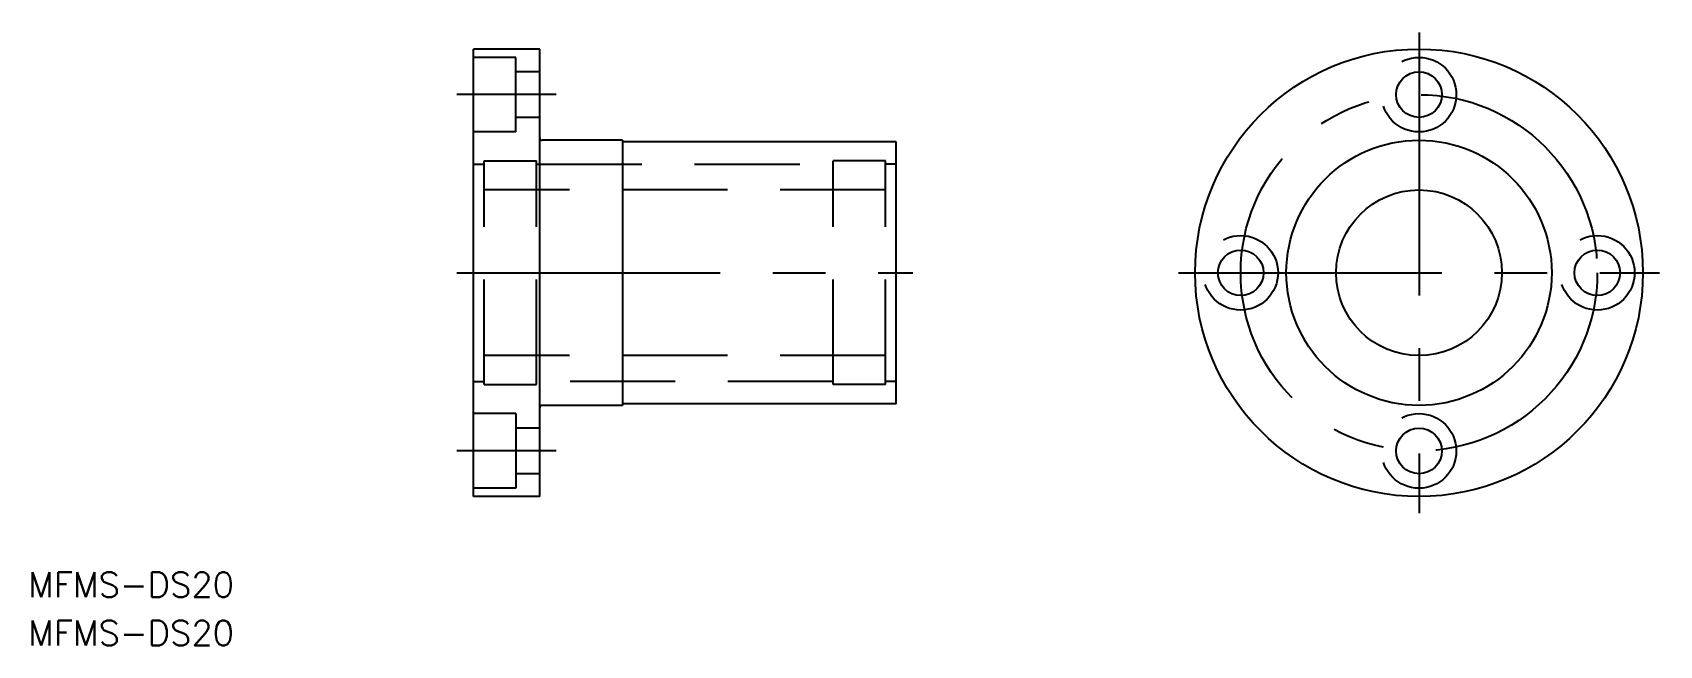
# Model space of a CAD drawing. Extents: x -53 to 143, y -45 to 29.
import ezdxf

# ---------------------------------------------------------------- set-up
doc = ezdxf.new("R2010")
doc.units = 0
doc.linetypes.add('CENTER', pattern=[50.8, 31.75, -6.35, 6.35, -6.35])
doc.linetypes.add('DASHED', pattern=[19.05, 12.7, -6.35])
doc.layers.get('0').update_dxf_attribs({"linetype": 'CONTINUOUS'})
doc.layers.add('CENTER', color=1, linetype='CENTER')
doc.styles.get("Standard").update_dxf_attribs({"font": 'txt.shx', "height": 3, "bigfont": 'bigfont.shx'})

msp = doc.modelspace()

# ---------------------------------------------------------------- linework, layer by layer
at = {"color": 7, "linetype": 'CONTINUOUS'}
for p, q in [((0, -27), (0, 27)), ((8, 27), (0, 27)), ((8, -27), (8, 27)), ((18, 16), (8.3, 16)), ((18, 16), (18, -16)), ((51, 15.8), (18, 15.8)), ((51, -15.8), (51, 15.8)), ((18, -16), (8.3, -16)), ((51, -15.8), (18, -15.8)), ((8, -27), (0, -27))]:
    msp.add_line(p, q, dxfattribs=at)
at = {"color": 3, "linetype": 'DASHED'}
for p, q in [((5.1, 26), (0, 26)), ((5.1, 17), (5.1, 26)), ((8, 24.25), (5.1, 24.25)), ((8, 18.75), (5.1, 18.75)), ((5.1, 17), (0, 17)), ((0, 13.1), (1.3, 13.1)), ((1.3, 13.5), (7.6, 13.5)), ((1.3, -13.5), (1.3, 13.5)), ((7.6, -13.5), (7.6, 13.5)), ((7.6, 13.1), (43.4, 13.1)), ((49.7, 13.5), (43.4, 13.5)), ((43.4, -13.5), (43.4, 13.5)), ((49.7, -13.5), (49.7, 13.5)), ((51, 13.1), (49.7, 13.1)), ((49.7, 10), (1.3, 10)), ((49.7, -10), (1.3, -10)), ((0, -13.1), (1.3, -13.1)), ((1.3, -13.5), (7.6, -13.5)), ((43.4, -13.1), (7.6, -13.1)), ((49.7, -13.5), (43.4, -13.5)), ((51, -13.1), (49.7, -13.1)), ((5.1, -17), (0, -17)), ((5.1, -17), (5.1, -26)), ((8, -18.75), (5.1, -18.75)), ((8, -24.25), (5.1, -24.25)), ((5.1, -26), (0, -26))]:
    msp.add_line(p, q, dxfattribs=at)
at = {"color": 7, "linetype": 'CONTINUOUS'}
for centre, radius in [((114.03, 0), 27), ((114.03, 21.5), 2.75), ((114.03, 0), 16), ((114.03, 0), 10), ((92.53, 0), 2.75), ((135.53, 0), 2.75), ((114.03, -21.5), 2.75)]:
    msp.add_circle(centre, radius, dxfattribs=at)
at = {"color": 3, "linetype": 'DASHED'}
for centre in [(114.03, 21.5), (92.53, 0), (135.53, 0), (114.03, -21.5)]:
    msp.add_circle(centre, 4.5, dxfattribs=at)
at = {"color": 7, "linetype": 'CONTINUOUS'}
for centre, start, end in [((8.3, 16.3), 180, 270), ((8.3, -16.3), 90, 180)]:
    msp.add_arc(centre, 0.3, start, end, dxfattribs=at)
at = {"layer": 'CENTER', "color": 1, "linetype": 'CENTER'}
for p, q in [((114.03, 29), (114.03, -29)), ((10, 21.5), (-2, 21.5)), ((-2, 0), (53, 0)), ((85.03, 0), (143.03, 0)), ((10, -21.5), (-2, -21.5))]:
    msp.add_line(p, q, dxfattribs=at)
msp.add_circle((114.03, 0), 21.5, dxfattribs=at)

# ---------------------------------------------------------------- texts
at = {"color": 7, "linetype": 'CONTINUOUS'}
for p in [(-53.68, -39.14), (-53.68, -44.98)]:
    msp.add_text('MFMS-DS20', height=3, dxfattribs=at).set_placement(p)

doc.saveas('drawing.dxf')
